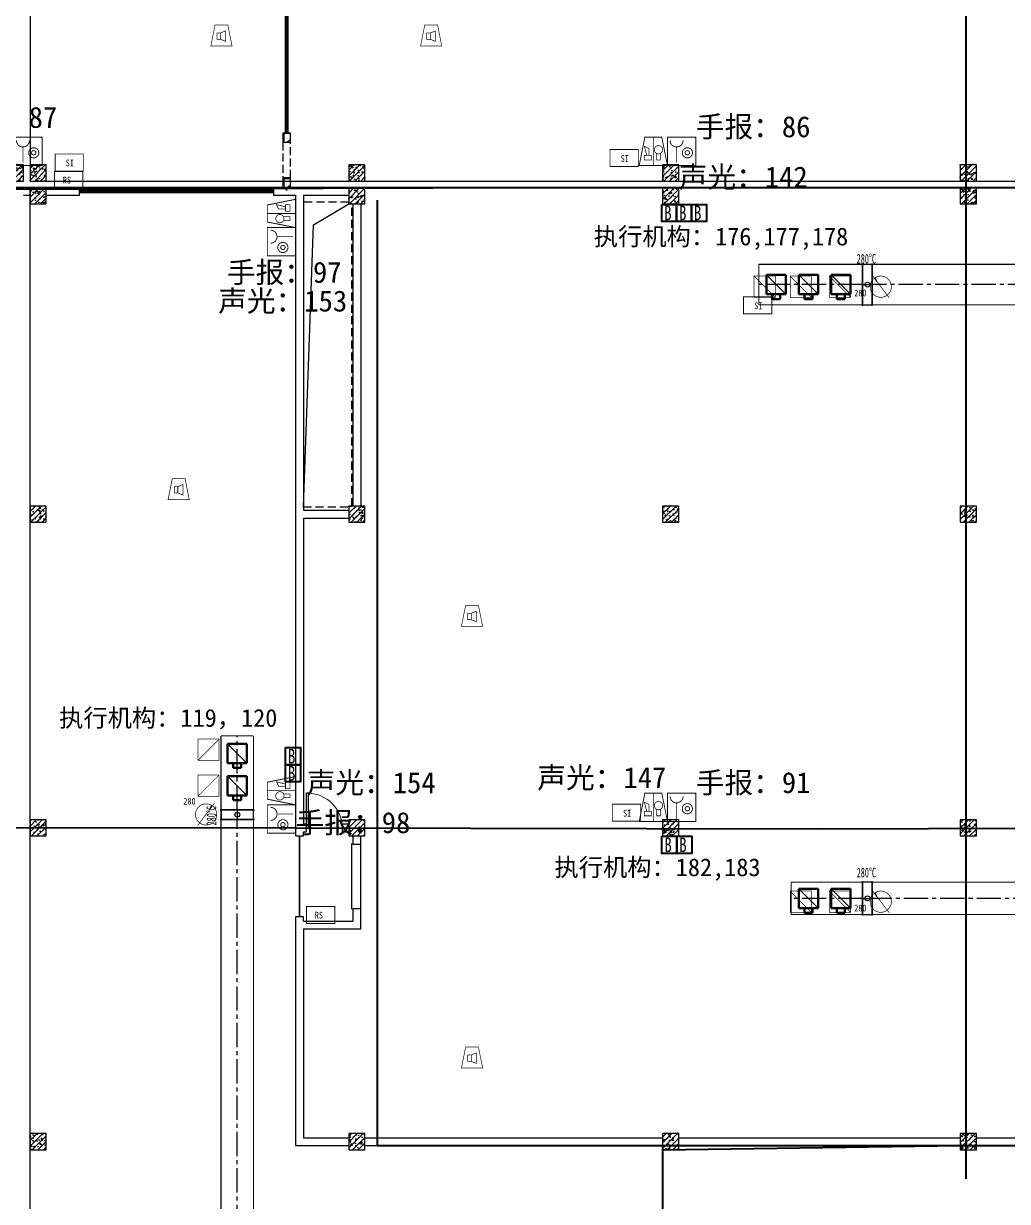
# Model space of a CAD drawing. Header units: millimetres. Extents: x -633009578 to 5705885, y -633235091 to 2571734.
# Drawn here: x 3601520 to 3631929, y 1892350 to 1928770 of the extents above; entities that cross this region are included whole.
import ezdxf

# ---------------------------------------------------------------- set-up
doc = ezdxf.new("R2010")
doc.units = ezdxf.units.MM
doc.header["$LTSCALE"] = 1000
doc.header["$MEASUREMENT"] = 0
for name, pattern in [('CENTER2', [1.125, 0.75, -0.125, 0.125, -0.125]), ('DASH', [0.35, 0.25, -0.1]), ('HIDDEN', [0.375, 0.25, -0.125])]:
    doc.linetypes.add(name, pattern=pattern)
doc.layers.get('0').update_dxf_attribs({"color": 9})
for name, color, linetype in [('000000000000电气', 7, 'Continuous'), ('A-ABOV(投影线)', 154, 'HIDDEN'), ('A-COLUM(柱)', 255, 'Continuous'), ('A-DOOR(门）', 4, 'Continuous'), ('A-FLOR(看线)', 8, 'Continuous'), ('A-HATH(填充)', 8, 'Continuous'), ('A-OTHER(其它)', 192, 'Continuous'), ('A-WALL(墙)', 255, 'Continuous'), ('A-WINDOW（窗）', 4, 'Continuous'), ('DUCT-排烟中心线', 5, 'CENTER2'), ('DUCT-排烟法兰', 4, 'Continuous'), ('DUCT-排烟管', 2, 'Continuous'), ('DUCT-排烟管端线', 4, 'Continuous'), ('DUCT-排烟阀门', 7, 'Continuous'), ('DUCT-排风风口', 7, 'Continuous'), ('HVAC-water Dim-SF', 241, 'Continuous'), ('设备-消防', 3, 'Continuous')]:
    doc.layers.add(name, color=color, linetype=linetype)
doc.styles.add('_THVAC_DIM', font='simhei.ttf', dxfattribs={"width": 0.8, "height": 3.5, "bigfont": 'HZTXT'})
doc.styles.add('IDQSTYLE', font='simhei.ttf', dxfattribs={"width": 0.707, "bigfont": 'hztxt.shx'})
doc.styles.add('SF', font='simhei.ttf', dxfattribs={"width": 0.75, "bigfont": '@@@hztxt.shx'})
doc.styles.get("Standard").update_dxf_attribs({"font": 'simhei.ttf', "bigfont": 'hztxt.shx'})
doc.styles.add('宋体', font='simhei.ttf')
pattern_1 = [(0, (1102221.475196039, 677977.5160347573), (0, 350), []), (37.875, (1102621.475196039, 677977.5160347573), (-169.61527734408, 218.0766567528281), []), (90, (1102621.475196039, 677977.5160347573), (-450, 2.755455298081545e-14), [])]

# ---------------------------------------------------------------- blocks, each defined once
blk = doc.blocks.new('HC001303')
at = {"color": 0, "linetype": 'Continuous'}
blk.add_line((1.147673841419251, 1.538953517481514), (1.735401947549264, 2.599742189978989), dxfattribs=at)
at = {"color": 0, "linetype": 'Continuous', "const_width": 0.2}
blk.add_lwpolyline([(2.673745217742495e-14, -3.125, 0.1989123673796571), (2.209708691207992, -2.209708691207937, 0.1989123673796571), (3.125000000000028, -4.323120637516818e-16, 0.1989123673796568), (2.209708691207993, 2.209708691207993, 0.1989123673796569), (2.841876514387939e-14, 3.125, 0.1989123673796569), (-2.209708691207936, 2.209708691207994, 0.1989123673796568), (-3.124999999999972, 2.10353517373855e-15, 0.1989123673796572), (-2.209708691207937, -2.209708691207936, 0.1989123673796571)], format="xyb", close=True, dxfattribs=at)
blk.add_lwpolyline([(-2.500110713345594, -3.281016827298258), (2.47847216535268, 3.297393019579605)], dxfattribs=at)
at = {"color": 0, "style": 'IDQSTYLE', "width": 0.7}
for tag, p in [('280', (4.109408226946883, -2.854615367737885)), ('PSFHATT', (5.125000010000028, -3.281016827298258))]:
    blk.add_attdef(tag, p, '', height=2, dxfattribs=at)
blk = doc.blocks.new('HC001298')
at = {"color": 0, "linetype": 'Continuous', "const_width": 0.2}
blk.add_lwpolyline([(-3.125, 3.125), (3.125, 3.125), (3.125, -3.125), (-3.125, -3.125)], close=True, dxfattribs=at)
blk.add_lwpolyline([(-3.125, -3.125), (3.125, 3.125)], dxfattribs=at)
at = {"color": 0, "style": 'IDQSTYLE', "width": 0.7}
blk.add_attdef('PSFHATT', (5.125, -3.125), '', height=2.5, dxfattribs=at)
blk = doc.blocks.new('HC001213')
at = {"color": 0, "linetype": 'Continuous', "const_width": 0.2}
blk.add_lwpolyline([(-1.875, 3.125), (1.875, 3.125), (3.125, -3.125), (-3.125, -3.125)], close=True, dxfattribs=at)
for points in [[(-1.293653517016746, 0.7382802506738564), (-0.243653517016746, 0.7382802506738564), (-0.243653517016746, -1.136719749326144), (-1.293653517016746, -1.136719749326144), (-1.293653517016746, 0.7382802506738564)], [(-0.243653517016746, 0.7382802506738564), (1.231346482983254, 1.338280250673856), (1.231346482983254, -1.736719749326144), (-0.243653517016746, -1.136719749326144)]]:
    blk.add_lwpolyline(points, dxfattribs=at)
at = {"color": 0, "style": 'IDQSTYLE', "width": 0.7}
blk.add_attdef('PSFHATT', (5.125, -3.125), '', height=2.5, dxfattribs=at)
blk = doc.blocks.new('HC001208')
at = {"color": 0, "linetype": 'Continuous', "const_width": 0.2}
blk.add_lwpolyline([(-3.125, 3.125), (3.125, 3.125), (3.125, -3.125), (-3.125, -3.125)], close=True, dxfattribs=at)
blk.add_lwpolyline([(-2.560875308812533, 2.421549273106315, 0.198912367379651), (-2.13910907372117, 1.40331550819771, 0.1989123673796632), (-1.120875308812534, 0.9815492731063138, 0.1989123673796561), (-0.1026415439039181, 1.403315508197666, 0.1989123673796525), (0.3191246911874668, 2.421549273106313)], format="xyb", dxfattribs=at)
at = {"color": 0, "linetype": 'Continuous', "const_width": 0.128}
blk.add_lwpolyline([(-1.120875308812544, 0.9815492731063138), (-1.120875308812535, -2.518826738720627)], dxfattribs=at)
at = {"color": 0, "linetype": 'Continuous', "const_width": 0.2}
for points in [[(2.383210274305692, -0.3093507400644881, 0.9999999999999997), (0.1432102743056918, -0.3093507400644877, 0.9999999999999999)], [(0.7832102743056915, -0.3093507400644884, 0.9999999999999994), (1.743210274305692, -0.3093507400644881, 0.9999999999999994)]]:
    blk.add_lwpolyline(points, format="xyb", close=True, dxfattribs=at)
at = {"color": 0, "style": 'IDQSTYLE', "width": 0.7}
blk.add_attdef('PSFHATT', (5.125, -3.125), '', height=2.5, dxfattribs=at)
blk = doc.blocks.new('HC001212')
at = {"color": 0, "linetype": 'Continuous', "const_width": 0.2}
blk.add_lwpolyline([(-1.875, 3.125), (1.875, 3.125), (3.125, -3.125), (-3.125, -3.125)], close=True, dxfattribs=at)
at = {"color": 0, "linetype": 'Continuous'}
for points, const_width in [([(0, 3.125), (0, -3.125)], 0.2), ([(-1.459485991813081, -0.8805239327332393), (-1.95948599181308, 1.119476067266761), (-0.9594859918130805, 0.619476067266761), (-0.9594859918130805, -0.8805239327332393)], 0.16), ([(-1.959485991813081, -1.880523932733239), (-1.95948599181308, -0.8805239327332393), (-0.4594859918130805, -0.8805239327332393), (-0.4594859918130805, -1.880523932733239), (-1.959485991813081, -1.880523932733239)], 0.16), ([(0.7290485194275803, -0.380523932733239), (0.7290485194281489, -1.880523932733239), (1.569048519428149, -1.880523932733239), (1.569048519430491, -0.380523932733239)], 0.16)]:
    blk.add_lwpolyline(points, dxfattribs=dict(at, const_width=const_width))
at = {"color": 0, "linetype": 'Continuous', "const_width": 0.16}
blk.add_lwpolyline([(1.799048519428144, -0.2905239327332435, 0.1989123673796631), (2.068287334970649, 0.3594760672667566, 0.1989123673796631), (1.799048519428145, 1.009476067266757, 0.1989123673796404), (1.149048519428189, 1.278714882809276, 0.1989123673796654), (0.4990485194281443, 1.009476067266757, 0.198912367379653), (0.2298097038856248, 0.3594760672667572, 0.1989123673796529), (0.4990485194281444, -0.2905239327332433, 0.1989123673796571), (1.14904851942816, -0.5597627482757622, 0.1989123673796488)], format="xyb", close=True, dxfattribs=at)
at = {"color": 0, "style": 'IDQSTYLE', "width": 0.7}
blk.add_attdef('PSFHATT', (5.125, -3.125), '', height=2.5, dxfattribs=at)
blk = doc.blocks.new('HC001180')
at = {"color": 0, "linetype": 'Continuous', "const_width": 0.2}
blk.add_lwpolyline([(-3.125, 1.875000000000028), (3.125, 1.875000000000028), (3.125, -1.874999999999972), (-3.125, -1.874999999999972)], close=True, dxfattribs=at)
at = {"color": 0, "style": 'IDQSTYLE', "width": 0.7}
for tag, p in [('SI', (-0.7698887372055268, -0.8480397754184743)), ('PSFHATT', (5.125, -1.874999999999972))]:
    blk.add_attdef(tag, p, '', height=1.5, dxfattribs=at)
blk = doc.blocks.new('HC001178')
at = {"color": 0, "linetype": 'Continuous', "const_width": 0.2}
blk.add_lwpolyline([(-3.125, 1.875000000000028), (3.125, 1.875000000000028), (3.125, -1.874999999999972), (-3.125, -1.874999999999972)], close=True, dxfattribs=at)
at = {"color": 0, "style": 'IDQSTYLE', "width": 0.7}
for tag, p in [('RS', (-1.280014711239502, -0.7956533462629629)), ('PSFHATT', (5.125, -1.874999999999972))]:
    blk.add_attdef(tag, p, '', height=1.5, dxfattribs=at)
blk = doc.blocks.new('$DorLib2D$00000213')
at = {"color": 0, "linetype": 'DASH', "const_width": 0.02}
blk.add_lwpolyline([(0.5, 3.552713678800501e-15), (-0.5, 3.552713678800501e-15)], dxfattribs=at)
blk = doc.blocks.new('$DorLib2D$00000136')
at = {"color": 0, "linetype": 'DASH'}
blk.add_line((0.5074999999959537, 0.6666666666674388), (-0.507500000003974, 0.666666666667382), dxfattribs=at)
at = {"color": 0, "linetype": 'Continuous'}
blk.add_line((-0.5000000000040377, -0.4999999999982236), (0.4999999999959623, -0.4999999999981668), dxfattribs=at)
blk = doc.blocks.new('$DorLib2D$00000001')
for p, q in [((0.45, 0.9750000000000001), (0.5000000000000002, 0.9750000000000001)), ((0.45, 0), (0.45, 0.9750000000000001)), ((0.5, 0), (0.5, 0.9750000000000001)), ((0.5, 0), (0.45, 0))]:
    blk.add_line(p, q)
at = {"lineweight": 13}
blk.add_arc((0.475, 0), 0.975, 91.4692835813538, 180, dxfattribs=at)
blk = doc.blocks.new('_FZH')
h = blk.add_hatch()
h.set_pattern_fill('钢筋混凝土', color=256, scale=0.1, style=0)
h.set_pattern_definition([(45, (0, 0), (-0.1767766952966369, 0.1767766952966369), []), (50, (0, 0), (0.7172601826007535, -0.06275213498259512), [0.07500000000000001, -0.8250000000000001]), (355, (0, 0), (-0.138751333613, 0.7521921337000119), [0.06, -0.66]), (100.4514, (0.05977168000000001, -0.00522934), (0.5785093817140216, 0.6894395420609536), [0.06374019, -0.701142112]), (46.1842, (0, 0.2), (1.067241048625645, -0.1655190143290181), [0.1125, -1.2375]), (96.6356, (0.088936745, 0.186206693), (0.9346627055487033, 0.9741178709004418), [0.095610288, -1.051713]), (351.1842, (0, 0.2), (0.9346619451336272, 0.9741186009253247), [0.09000000000000001, -0.9900000000000001]), (21, (0.1, 0.15), (0.5969070521184617, -0.4026188906653388), [0.07500000000000001, -0.8250000000000001]), (326, (0.1, 0.15), (0.2433153319215824, 0.7251500450468529), [0.06, -0.66]), (71.4514, (0.149742233, 0.116448394), (0.84022262858149, 0.3225304967099524), [0.06374019, -0.701142112]), (37.50000000000001, (0, 0), (0.01215985531729062, 0.3328938538313115), [0, -0.652, 0, -0.67, 0, -0.6625000000000001]), (7.499999999999999, (0, 0), (0.2630695374421486, 0.3944117118823603), [0, -0.382, 0, -0.637, 0, -0.2525]), (-32.5, (-0.223, 0), (0.533822436172409, -0.02255487173437976), [0, -0.25, 0, -0.78, 0, -1.035]), (-42.5, (-0.323, 0), (0.5831861693423862, 0.1001049823323177), [0, -0.325, 0, -0.518, 0, -0.735])])
h.paths.add_polyline_path([(-0.5, -0.5), (0.5, -0.5), (0.5, 0.5), (-0.5, 0.5)])
blk.add_lwpolyline([(-0.5, -0.5), (0.5, -0.5), (0.5, 0.5), (-0.5, 0.5)], close=True)
blk = doc.blocks.new('$风口$00000116')
blk.add_line((-100, 100), (100, -100))
at = {"lineweight": 40}
for p, q in [((100, 100), (-100, 100)), ((-100, 100), (-100, -100)), ((100, -100), (100, 100)), ((-100, -100), (100, -100)), ((-41.83000000000175, -100), (-41.83000000000175, -148.9999999999982)), ((41.83000000000175, -148.9999999999982), (41.83000000000175, -100)), ((-41.83000000000175, -148.9999999999982), (41.83000000000175, -148.9999999999982))]:
    blk.add_line(p, q, dxfattribs=at)
blk = doc.blocks.new('00000594Cent')
at = {"lineweight": -2}
blk.add_line((-218.75, 1.4210854715202e-14), (218.75, 1.4210854715202e-14), dxfattribs=at)
at = {"color": 0, "linetype": 'ByBlock', "lineweight": -2}
blk.add_circle((0, 1.4210854715202e-14), 125, dxfattribs=at)
blk = doc.blocks.new('00000594Body')
at = {"color": 0, "linetype": 'ByBlock', "lineweight": -2}
for p, q in [((-250, -500), (-249.9999999999964, 500)), ((250, 500), (-250, 500)), ((250, -500), (250.0000000000036, 500)), ((-250, -500), (250, -500))]:
    blk.add_line(p, q, dxfattribs=at)

msp = doc.modelspace()

# ---------------------------------------------------------------- hatches: boundary and pattern name
at = {"layer": 'A-HATH(填充)'}
h = msp.add_hatch(dxfattribs=at)
h.set_pattern_fill('空心砖', color=256, scale=100, style=0)
h.set_pattern_definition(pattern_1)
h.paths.add_polyline_path([(3609529.994031748, 1925379.596922615), (3609529.994031748, 1925099.596922615), (3609769.994031753, 1925099.596922615), (3609769.994031753, 1925379.596922615)])
h = msp.add_hatch(dxfattribs=at)
h.set_pattern_fill('空心砖', color=256, scale=100, style=0)
h.set_pattern_definition(pattern_1)
h.paths.add_polyline_path([(3609769.994031753, 1923699.596922887), (3609769.994031753, 1923999.596922615), (3609529.994031748, 1923999.596922615), (3609529.994031753, 1923699.596922262), (3609649.994031752, 1923619.59692247)])

# ---------------------------------------------------------------- linework, layer by layer
at = {"layer": '000000000000电气', "color": 2, "lineweight": 35}
for p, q in [((3630647.835811221, 1936334.510458881), (3630647.835811221, 1916651.454715164)), ((3533319.284266527, 1923774.749584926), (3612782.330225025, 1923699.596922914)), ((3630647.835811221, 1916651.454715164), (3630647.835811221, 1893048.488090279)), ((3532576.159779708, 1903991.853930826), (3609929.994031756, 1903899.596922424)), ((3609929.994031756, 1903899.596922424), (3626189.705640452, 1903872.008162944)), ((3626189.705640452, 1903872.008162944), (3640406.887454397, 1903909.596922433)), ((3621269.994031977, 1894079.596922442), (3621269.994031977, 1868419.170314949)), ((3621269.994031749, 1893949.596922424), (3630469.994031977, 1894079.596922413))]:
    msp.add_line(p, q, dxfattribs=at)
at = {"layer": '000000000000电气', "color": 4, "lineweight": 35}
for p, q in [((3530833.138081593, 1923436.432221346), (3617538.499395791, 1923699.596922871)), ((3617538.499395791, 1923699.596922871), (3650297.493558985, 1923699.596922581))]:
    msp.add_line(p, q, dxfattribs=at)
at = {"layer": '000000000000电气', "color": 1, "lineweight": 35}
for p, q in [((3612451.070702907, 1923304.929430836), (3612451.070702907, 1909432.385944291)), ((3612451.070702907, 1909432.385944291), (3612451.07070294, 1894079.596922423)), ((3612451.07070294, 1894079.596922423), (3643562.663001754, 1894079.596922403))]:
    msp.add_line(p, q, dxfattribs=at)
for points in [[(3621244.220188796, 1923179.150248417), (3621704.55821459, 1923179.150248417), (3621704.55821459, 1922650.80774154), (3621244.220188796, 1922650.80774154)], [(3621704.55821459, 1923179.150248417), (3622164.896240385, 1923179.150248417), (3622164.896240385, 1922650.80774154), (3621704.55821459, 1922650.80774154)], [(3622164.896240385, 1923179.150248417), (3622625.234266179, 1923179.150248417), (3622625.234266179, 1922650.80774154), (3622164.896240385, 1922650.80774154)], [(3609615.767382339, 1906381.679719275), (3610076.105408133, 1906381.679719275), (3610076.105408133, 1905853.337212398), (3609615.767382339, 1905853.337212398)], [(3609615.767382339, 1905853.337212398), (3610076.105408133, 1905853.337212398), (3610076.105408133, 1905324.994705521), (3609615.767382339, 1905324.994705521)], [(3621250.769561057, 1903640.197622772), (3621711.107586851, 1903640.197622772), (3621711.107586851, 1903111.855115895), (3621250.769561057, 1903111.855115895)], [(3621711.107586851, 1903640.197622772), (3622171.445612646, 1903640.197622772), (3622171.445612646, 1903111.855115895), (3621711.107586851, 1903111.855115895)]]:
    msp.add_lwpolyline(points, close=True, dxfattribs=at)
at = {"layer": 'A-ABOV(投影线)'}
msp.add_lwpolyline([(3610169.994031747, 1923299.596922424), (3610169.994031747, 1913824.596922421), (3611569.994031749, 1913824.596922421), (3611569.994031749, 1913849.596871901), (3611669.994031747, 1913849.596972948), (3611669.994031747, 1919824.596922421), (3611669.994031747, 1923199.596889973), (3611569.994031749, 1923199.59699102), (3611569.994031749, 1923249.596922424), (3610169.994031747, 1923249.596922424)], dxfattribs=at)
at = {"layer": 'A-FLOR(看线)'}
for points in [[(3601719.994031751, 1991099.596922424), (3601719.994031751, 1923899.596922424)], [(3601719.994031751, 1923899.596922424), (3668019.994031749, 1923899.596922424)], [(3668019.994031749, 1923699.596922424), (3601719.994031749, 1923699.596923012)], [(3601719.994031749, 1856499.596923012), (3601719.994031749, 1923699.596923012)]]:
    msp.add_lwpolyline(points, dxfattribs=at)
at = {"layer": 'A-OTHER(其它)'}
msp.add_lwpolyline([(3610169.994031747, 1913824.596922421), (3610482.146005206, 1922548.282504387), (3611569.994031749, 1923199.596922424)], dxfattribs=at)
at = {"layer": 'A-WALL(墙)'}
for p, q in [((3609529.994031748, 1925379.596922615), (3609529.994031748, 1925099.596922615)), ((3609769.994031753, 1925379.596922615), (3609529.994031748, 1925379.596922615)), ((3609769.994031753, 1925099.596922615), (3609769.994031753, 1925379.596922615)), ((3609529.994031748, 1925099.596922615), (3609769.994031753, 1925099.596922615)), ((3609769.994031753, 1923999.596922615), (3609529.994031748, 1923999.596922615)), ((3609529.994031748, 1923999.596922615), (3609529.994031753, 1923699.596922262)), ((3609769.994031753, 1923699.596922887), (3609769.994031753, 1923999.596922615)), ((3601519.994031977, 1923699.596922034), (3601719.994031977, 1923699.596922499)), ((3601519.994031977, 1923459.596922034), (3601719.994031977, 1923459.596922378)), ((3603249.994031488, 1923699.596922263), (3602219.994031977, 1923699.596922384)), ((3602219.994031977, 1923459.596922132), (3603249.994031489, 1923459.596922262)), ((3603249.994031489, 1923459.596922262), (3603249.994031488, 1923699.596922263)), ((3609529.994031753, 1923699.596922262), (3609249.994030979, 1923699.596922263)), ((3609249.994030979, 1923699.596922263), (3609249.994030979, 1923459.596922262)), ((3609249.994030979, 1923459.596922262), (3609649.99403175, 1923459.596922262)), ((3609649.99403175, 1923459.596922262), (3609929.99403177, 1923459.59692167)), ((3609769.994031753, 1923699.596922887), (3610049.994031756, 1923699.596922262)), ((3609929.99403177, 1923459.59692167), (3609929.994031756, 1913599.596922424)), ((3610049.994031756, 1923699.596922262), (3611569.994031749, 1923699.596922262)), ((3610169.994031725, 1923459.596922403), (3610169.994031725, 1913719.596922412)), ((3610169.994031725, 1923459.596922403), (3611569.994031749, 1923459.596922262)), ((3611699.99403175, 1923199.596922453), (3611699.99403177, 1913849.596922453)), ((3611939.994031705, 1923199.596922453), (3611939.994031753, 1913849.596922453)), ((3609929.994031756, 1913599.596922424), (3609929.994031756, 1903899.596922424)), ((3610169.994031725, 1913719.596922412), (3611569.994031749, 1913719.596922424)), ((3610169.994031765, 1913479.596922411), (3610169.994031765, 1904019.596922466)), ((3610169.994031765, 1913479.596922411), (3611569.994031749, 1913479.596922424)), ((3609929.994031756, 1903899.596922424), (3609929.994031814, 1903649.596922107)), ((3610269.994031488, 1904019.596922634), (3610169.994031765, 1904019.596922466)), ((3610169.994031737, 1903649.596922107), (3610169.994031814, 1903779.596922465)), ((3610169.994031814, 1903779.596922465), (3610269.994031488, 1903779.596922481)), ((3610269.994031488, 1903779.596922481), (3610269.994031488, 1904019.596922634)), ((3611569.994031, 1904019.596922514), (3611369.994031996, 1904019.596922634)), ((3611369.994031996, 1904019.596922634), (3611369.994031997, 1903779.596922481)), ((3611369.994031997, 1903779.596922481), (3611569.994031, 1903779.596922647)), ((3609929.994031814, 1903649.596922107), (3610169.994031737, 1903649.596922107)), ((3611699.994032253, 1903649.596921476), (3611699.994031519, 1903399.596922107)), ((3611699.994031519, 1903399.596922107), (3611939.994031849, 1903399.596922107)), ((3611939.994031849, 1903399.596922107), (3611939.994032384, 1903649.596921476)), ((3610169.994031737, 1901149.596922107), (3609929.994031814, 1901149.596922107)), ((3609929.994031814, 1901149.596922107), (3609929.994031756, 1900899.596922424)), ((3610169.994031814, 1901019.596922453), (3610169.994031737, 1901149.596922107)), ((3611939.994031849, 1901399.596922107), (3611699.994031519, 1901399.596922107)), ((3611699.994031519, 1901399.596922107), (3611699.994031655, 1901019.596922453)), ((3611939.994031888, 1900779.596922452), (3611939.994031849, 1901399.596922107)), ((3609929.994031756, 1900899.596922424), (3609929.994031743, 1894079.596922424)), ((3610169.994031814, 1901019.596922453), (3611699.994031655, 1901019.596922453)), ((3610169.994031743, 1900779.596922452), (3610169.994031743, 1894319.596922425)), ((3610169.994031743, 1900779.596922452), (3611939.994031888, 1900779.596922452)), ((3610169.994031743, 1894319.596922425), (3611569.994031977, 1894319.596922438)), ((3612069.994031977, 1894319.596922422), (3621269.994031977, 1894319.596922448)), ((3621769.994031977, 1894319.596922421), (3630469.994031977, 1894319.596922419)), ((3630969.994031977, 1894319.596922484), (3636919.994031749, 1894319.596922424)), ((3609929.994031743, 1894079.596922424), (3611569.994031977, 1894079.596922406)), ((3612069.994031977, 1894079.596922422), (3621269.994031977, 1894079.596922442)), ((3621769.994031977, 1894079.596922421), (3630469.994031977, 1894079.596922413)), ((3630969.994031977, 1894079.596922412), (3636799.994031758, 1894079.596922405))]:
    msp.add_line(p, q, dxfattribs=at)
at = {"layer": 'A-WINDOW（窗）', "linetype": 'DASH'}
for p, q in [((3609529.994031752, 1925099.596922615), (3609529.994031752, 1923999.596922615)), ((3609769.994031752, 1923999.596922615), (3609769.994031752, 1925099.596922615))]:
    msp.add_line(p, q, dxfattribs=at)
at = {"layer": 'DUCT-排烟中心线', "color": 8}
for p, q in [((3627452.802335879, 1920698.663332189), (3624243.156965149, 1920698.663332189)), ((3645066.579324943, 1920698.663332189), (3627753.20233588, 1920698.663332189)), ((3608124.312867529, 1904460.151984729), (3608124.312867529, 1906744.357972413)), ((3608124.312867529, 1886999.8097195), (3608124.312867529, 1904159.751984729)), ((3627452.802335879, 1901720.613812272), (3625242.788211065, 1901720.613812272)), ((3637355.377815526, 1901720.613812272), (3627753.20233588, 1901720.613812272))]:
    msp.add_line(p, q, dxfattribs=at)
at = {"layer": 'DUCT-排烟法兰', "color": 8}
for p, q in [((3627452.90233588, 1920043.663332189), (3627452.90233588, 1921353.663332189)), ((3627753.10233588, 1920043.663332189), (3627753.10233588, 1921353.663332189)), ((3607594.312867529, 1904460.051984729), (3608654.312867529, 1904460.051984729)), ((3607594.312867529, 1904159.851984729), (3608654.312867529, 1904159.851984729)), ((3627452.90233588, 1901190.613812272), (3627452.90233588, 1902250.613812272)), ((3627753.10233588, 1901190.613812272), (3627753.10233588, 1902250.613812272))]:
    msp.add_line(p, q, dxfattribs=at)
at = {"layer": 'DUCT-排烟管', "color": 8, "const_width": 35}
for points in [[(3627452.802335879, 1921323.663332189), (3624243.156965149, 1921323.663332189)], [(3624243.156965149, 1921323.663332189), (3624243.156965149, 1920073.663332189)], [(3627453.002335879, 1921323.663332189), (3627753.002335879, 1921323.663332189)], [(3645066.579324943, 1921323.663332189), (3627753.20233588, 1921323.663332189)], [(3624243.156965149, 1920073.663332189), (3627452.802335879, 1920073.663332189)], [(3627753.002335879, 1920073.663332189), (3627453.002335879, 1920073.663332189)], [(3627753.20233588, 1920073.663332189), (3645066.579324943, 1920073.663332189)], [(3608624.312867529, 1906744.357972413), (3607624.312867529, 1906744.357972413)], [(3607624.312867529, 1906744.357972413), (3607624.312867529, 1904460.151984729)], [(3608624.312867529, 1904460.151984729), (3608624.312867529, 1906744.357972413)], [(3607624.312867529, 1904159.951984729), (3607624.312867529, 1904459.951984729)], [(3608624.312867529, 1904459.951984729), (3608624.312867529, 1904159.951984729)], [(3607624.312867529, 1904159.751984729), (3607624.312867529, 1886999.8097195)], [(3608624.312867529, 1886999.8097195), (3608624.312867529, 1904159.751984729)], [(3627452.802335879, 1902220.613812272), (3625242.788211065, 1902220.613812272)], [(3625242.788211065, 1902220.613812272), (3625242.788211065, 1901220.613812272)], [(3627453.002335879, 1902220.613812272), (3627753.002335879, 1902220.613812272)], [(3637355.377815526, 1902220.613812272), (3627753.20233588, 1902220.613812272)], [(3625242.788211065, 1901220.613812272), (3627452.802335879, 1901220.613812272)], [(3627753.002335879, 1901220.613812272), (3627453.002335879, 1901220.613812272)], [(3627753.20233588, 1901220.613812272), (3637355.377815526, 1901220.613812272)]]:
    msp.add_lwpolyline(points, dxfattribs=at)
at = {"layer": 'DUCT-排烟管端线', "color": 8}
for p, q in [((3627452.802335879, 1920073.663332189), (3627452.802335879, 1921323.663332189)), ((3627453.002335879, 1921323.663332189), (3627453.002335879, 1920073.663332189)), ((3627753.002335879, 1921323.663332189), (3627753.002335879, 1920073.663332189)), ((3627753.20233588, 1921323.663332189), (3627753.20233588, 1920073.663332189)), ((3607624.312867529, 1904460.151984729), (3608624.312867529, 1904460.151984729)), ((3608624.312867529, 1904459.951984729), (3607624.312867529, 1904459.951984729)), ((3608624.312867529, 1904159.951984729), (3607624.312867529, 1904159.951984729)), ((3608624.312867529, 1904159.751984729), (3607624.312867529, 1904159.751984729)), ((3627452.802335879, 1901220.613812272), (3627452.802335879, 1902220.613812272)), ((3627453.002335879, 1902220.613812272), (3627453.002335879, 1901220.613812272)), ((3627753.002335879, 1902220.613812272), (3627753.002335879, 1901220.613812272)), ((3627753.20233588, 1902220.613812272), (3627753.20233588, 1901220.613812272))]:
    msp.add_line(p, q, dxfattribs=at)

# ---------------------------------------------------------------- block references
at = {"layer": 'A-COLUM(柱)', "xscale": 500, "yscale": 500, "zscale": 500}
for p in [(3601269.994031749, 1924149.596922424), (3601969.994031749, 1924149.596922424), (3611819.994031749, 1924149.596922424), (3621519.994031749, 1924149.596922424), (3630719.994031749, 1924149.596922424), (3601969.994031749, 1923449.596922424), (3611819.994031749, 1923449.596922424), (3621519.994031749, 1923449.596922424), (3630719.994031749, 1923449.596922424), (3601969.994031749, 1913599.596922424), (3611819.994031749, 1913599.596922424), (3621519.994031749, 1913599.596922424), (3630719.994031749, 1913599.596922424), (3601969.994031749, 1903899.596922424), (3611819.994031749, 1903899.596922424), (3621519.994031749, 1903899.596922424), (3630719.994031749, 1903899.596922424), (3601969.994031749, 1894199.596922424), (3611819.994031749, 1894199.596922424), (3621519.994031749, 1894199.596922424), (3630719.994031749, 1894199.596922424)]:
    msp.add_blockref('_FZH', p, dxfattribs=at)
at = {"layer": 'A-DOOR(门）', "extrusion": (0, 0, -1)}
for name, p, xscale, yscale, zscale, rotation in [('$DorLib2D$00000213', (-3609649.994031752, 1928379.596922232), 6000, 6000, 6000, 89.99999999999461), ('$DorLib2D$00000213', (-3610049.994031756, 1902399.596922178), 2500, 2500, 2500, 90.00000000000001), ('$DorLib2D$00000136', (-3611819.994031749, 1902399.596922186), -2000, 240, 2000, 270)]:
    msp.add_blockref(name, p, dxfattribs=dict(at, xscale=xscale, yscale=yscale, zscale=zscale, rotation=rotation))
for name, p, xscale, yscale, zscale in [('$DorLib2D$00000213', (-3606249.994031407, 1923579.596922262), 6000, 6000, 6000), ('$DorLib2D$00000001', (-3610819.994031812, 1903899.596922424), 1100, 1100, 1100)]:
    msp.add_blockref(name, p, dxfattribs=dict(at, xscale=xscale, yscale=yscale, zscale=zscale))
at = {"layer": 'DUCT-排烟阀门', "color": 8, "xscale": 0.6}
for name, p, yscale in [('00000594Body', (3627603.002335879, 1920698.663332189, 3000), 1.25), ('00000594Cent', (3627603.002335879, 1920698.663332189, 3000), 0.6), ('00000594Cent', (3627603.002335879, 1901720.613812272, 3000), 0.6)]:
    msp.add_blockref(name, p, dxfattribs=dict(at, yscale=yscale))
at = {"layer": 'DUCT-排烟阀门', "color": 8, "xscale": 0.6, "rotation": 270}
msp.add_blockref('00000594Body', (3608124.312867529, 1904309.951984729, 3000), dxfattribs=at)
at = {"layer": 'DUCT-排烟阀门', "color": 8, "xscale": 0.6, "yscale": 0.6, "rotation": 270}
msp.add_blockref('00000594Cent', (3608124.312867529, 1904309.951984729, 3000), dxfattribs=at)
at = {"layer": 'DUCT-排烟阀门', "color": 8, "xscale": 0.6}
msp.add_blockref('00000594Body', (3627603.002335879, 1901720.613812272, 3000), dxfattribs=at)
at = {"layer": 'DUCT-排风风口', "color": 8, "xscale": 3, "yscale": 3}
for p in [(3624783.327543375, 1920698.663332189, 2600), (3625783.327543375, 1920698.663332189, 2600), (3626783.327543375, 1920698.663332189, 2600), (3608124.312867529, 1906202.095276703, 2600), (3608124.312867529, 1905202.095276703, 2600), (3625783.327543375, 1901720.613812272, 2600), (3626783.327543375, 1901720.613812272, 2600)]:
    msp.add_blockref('$风口$00000116', p, dxfattribs=at)
at = {"layer": '设备-消防'}
for name, p, xscale, yscale, zscale in [('HC001213', (3607636, 1928401.625), 105, 105, 105), ('HC001213', (3614118.63162641, 1928401.625), 105, 105, 105), ('HC001208', (3601657.150561597, 1924817.5), 140, 140, 140), ('HC001212', (3620985.015711609, 1924817.5), 140, 140, 140), ('HC001208', (3621860.015711609, 1924817.5), 140, 140, 140), ('HC001298', (3624424.5, 1920633.570067782, 3000), -105, 105, 105), ('HC001298', (3625543, 1920633.570067782, 3000), -105, 105, 105), ('HC001298', (3626752, 1920633.570067782, 3000), -105, 105, 105), ('HC001213', (3606313.745779686, 1914374.625), 105, 105, 105), ('HC001213', (3615381, 1910456.530681708), 105, 105, 105), ('HC001298', (3607237, 1906316.5), 105, 105, 105), ('HC001298', (3607237, 1905207), 105, 105, 105), ('HC001212', (3620985.015711609, 1904536.5), 140, 140, 140), ('HC001208', (3621860.015711609, 1904536.5), 140, 140, 140), ('HC001298', (3625543, 1901617.570067782, 3000), -105, 105, 105), ('HC001298', (3626752, 1901617.570067782, 3000), -105, 105, 105), ('HC001213', (3615381, 1896800.030681708), 105, 105, 105)]:
    msp.add_blockref(name, p, dxfattribs=dict(at, xscale=xscale, yscale=yscale, zscale=zscale))
ref = msp.add_blockref('HC001180', (3620082.882425779, 1924611), dxfattribs=dict(at, xscale=140, yscale=140, zscale=140))
ref.add_attrib('SI', 'SI', (3619975.098002571, 1924492.274431441), dxfattribs={"layer": '0', "color": 0, "height": 210, "width": 0.8})
ref = msp.add_blockref('HC001180', (3602930.882425779, 1924473.013254706), dxfattribs=dict(at, xscale=140, yscale=140, zscale=140))
ref.add_attrib('SI', 'SI', (3602823.098002571, 1924354.287686147), dxfattribs={"layer": '0', "color": 0, "height": 210, "width": 0.8})
ref = msp.add_blockref('HC001178', (3602913.60744183, 1923936.151277679), dxfattribs=dict(at, xscale=140, yscale=140, zscale=140))
ref.add_attrib('RS', 'RS', (3602734.405382256, 1923824.759809202), dxfattribs={"layer": '0', "color": 0, "height": 210, "width": 0.8})
at = {"layer": '设备-消防', "xscale": -140, "yscale": 140, "zscale": 140}
for name, p, rotation in [('HC001212', (3609492.494031756, 1922898), 89.99999999999993), ('HC001208', (3609492.494031756, 1922023), 89.99999999999993), ('HC001212', (3609492.494031756, 1905050.666666667), 90), ('HC001208', (3609492.494031756, 1904175.666666667), 90)]:
    msp.add_blockref(name, p, dxfattribs=dict(at, rotation=rotation))
at = {"layer": '设备-消防'}
ref = msp.add_blockref('HC001303', (3628014.709859967, 1920633.570067782, 3000), dxfattribs=dict(at, xscale=-105, yscale=105, zscale=105))
ref.add_attrib('280', '280', (3627195.996893818, 1920333.835454169, 3000), dxfattribs={"layer": '0', "color": 0, "height": 210, "width": 0.8})
ref = msp.add_blockref('HC001180', (3624212.882425779, 1920056), dxfattribs=dict(at, xscale=140, yscale=140, zscale=140))
ref.add_attrib('SI', 'SI', (3624105.098002571, 1919937.274431441), dxfattribs={"layer": '0', "color": 0, "height": 210, "width": 0.8})
ref = msp.add_blockref('HC001303', (3607161.78207773, 1904315.380277127, 3000), dxfattribs=dict(at, xscale=105, yscale=105, zscale=105))
ref.add_attrib('280', '280', (3606459.5, 1904618.5, 3000), dxfattribs={"layer": '0', "color": 0, "height": 210, "width": 0.8})
ref = msp.add_blockref('HC001180', (3620155.882425779, 1904367.5), dxfattribs=dict(at, xscale=140, yscale=140, zscale=140))
ref.add_attrib('SI', 'SI', (3620048.098002571, 1904248.774431441), dxfattribs={"layer": '0', "color": 0, "height": 210, "width": 0.8})
ref = msp.add_blockref('HC001303', (3628014.709859967, 1901617.570067782, 3000), dxfattribs=dict(at, xscale=-105, yscale=105, zscale=105))
ref.add_attrib('280', '280', (3627195.996893818, 1901317.835454169, 3000), dxfattribs={"layer": '0', "color": 0, "height": 210, "width": 0.8})
ref = msp.add_blockref('HC001178', (3610700.191238086, 1901207.159448927), dxfattribs=dict(at, xscale=140, yscale=140, zscale=140))
ref.add_attrib('RS', 'RS', (3610520.989178512, 1901095.76798045), dxfattribs={"layer": '0', "color": 0, "height": 210, "width": 0.8})

# ---------------------------------------------------------------- texts
at = {"layer": '000000000000电气', "color": 2, "lineweight": 35, "style": '宋体'}
for s, p in [('手报：87', (3599017.265243612, 1925545)), ('手报：86', (3622297.515711609, 1925255)), ('手报：97', (3607804.418808434, 1920754.235855041)), ('手报：91', (3622297.515711609, 1904974)), ('手报：98', (3609929.994031756, 1903738.166666667))]:
    msp.add_text(s, height=650, dxfattribs=at).set_placement(p)
at = {"layer": '000000000000电气', "color": 5, "lineweight": 35, "style": '宋体'}
for s, p in [('声光：142', (3621769.994031749, 1923699.596922424)), ('声光：153', (3607536.101319972, 1919865.911557273)), ('声光：154', (3610269.994031812, 1904972.096922424)), ('声光：147', (3617399.576353674, 1905129.028588982))]:
    msp.add_text(s, height=650, dxfattribs=at).set_placement(p)
at = {"layer": '000000000000电气', "color": 20, "lineweight": 35, "true_color": 0xff5500, "style": '宋体'}
for s, p in [('执行机构：176,177,178', (3619143.571680184, 1921911.229523438)), ('执行机构：119，120', (3602618.3123353, 1907025.379648436)), ('执行机构：182,183', (3617928.32424072, 1902407.576495655))]:
    msp.add_text(s, height=550, dxfattribs=at).set_placement(p)
at = {"layer": 'DUCT-排烟阀门', "color": 8, "style": '_THVAC_DIM', "width": 0.5647058823529412}
for p in [(3627271.002335879, 1921348.663332189, 3000), (3627271.002335879, 1902370.613812272, 3000)]:
    msp.add_text('280%%dC', height=297.5, dxfattribs=at).set_placement(p)
msp.add_text('280%%dC', height=297.5, rotation=90, dxfattribs=at).set_placement((3607474.31286753, 1903977.951984729, 3000))
at = {"layer": 'HVAC-water Dim-SF', "linetype": 'Continuous', "style": 'SF', "width": 0.75}
for p in [(3621319.105852616, 1922689.304401836, 5600), (3621779.44387841, 1922689.304401836, 5600), (3622239.781904205, 1922689.304401836, 5600), (3609690.653046159, 1905891.833872694, 5600), (3609690.653046159, 1905363.491365817, 5600), (3621325.655224877, 1903150.351776191, 5600), (3621785.993250671, 1903150.351776191, 5600)]:
    msp.add_text('B', height=450, dxfattribs=at).set_placement(p)

doc.saveas('drawing.dxf')
